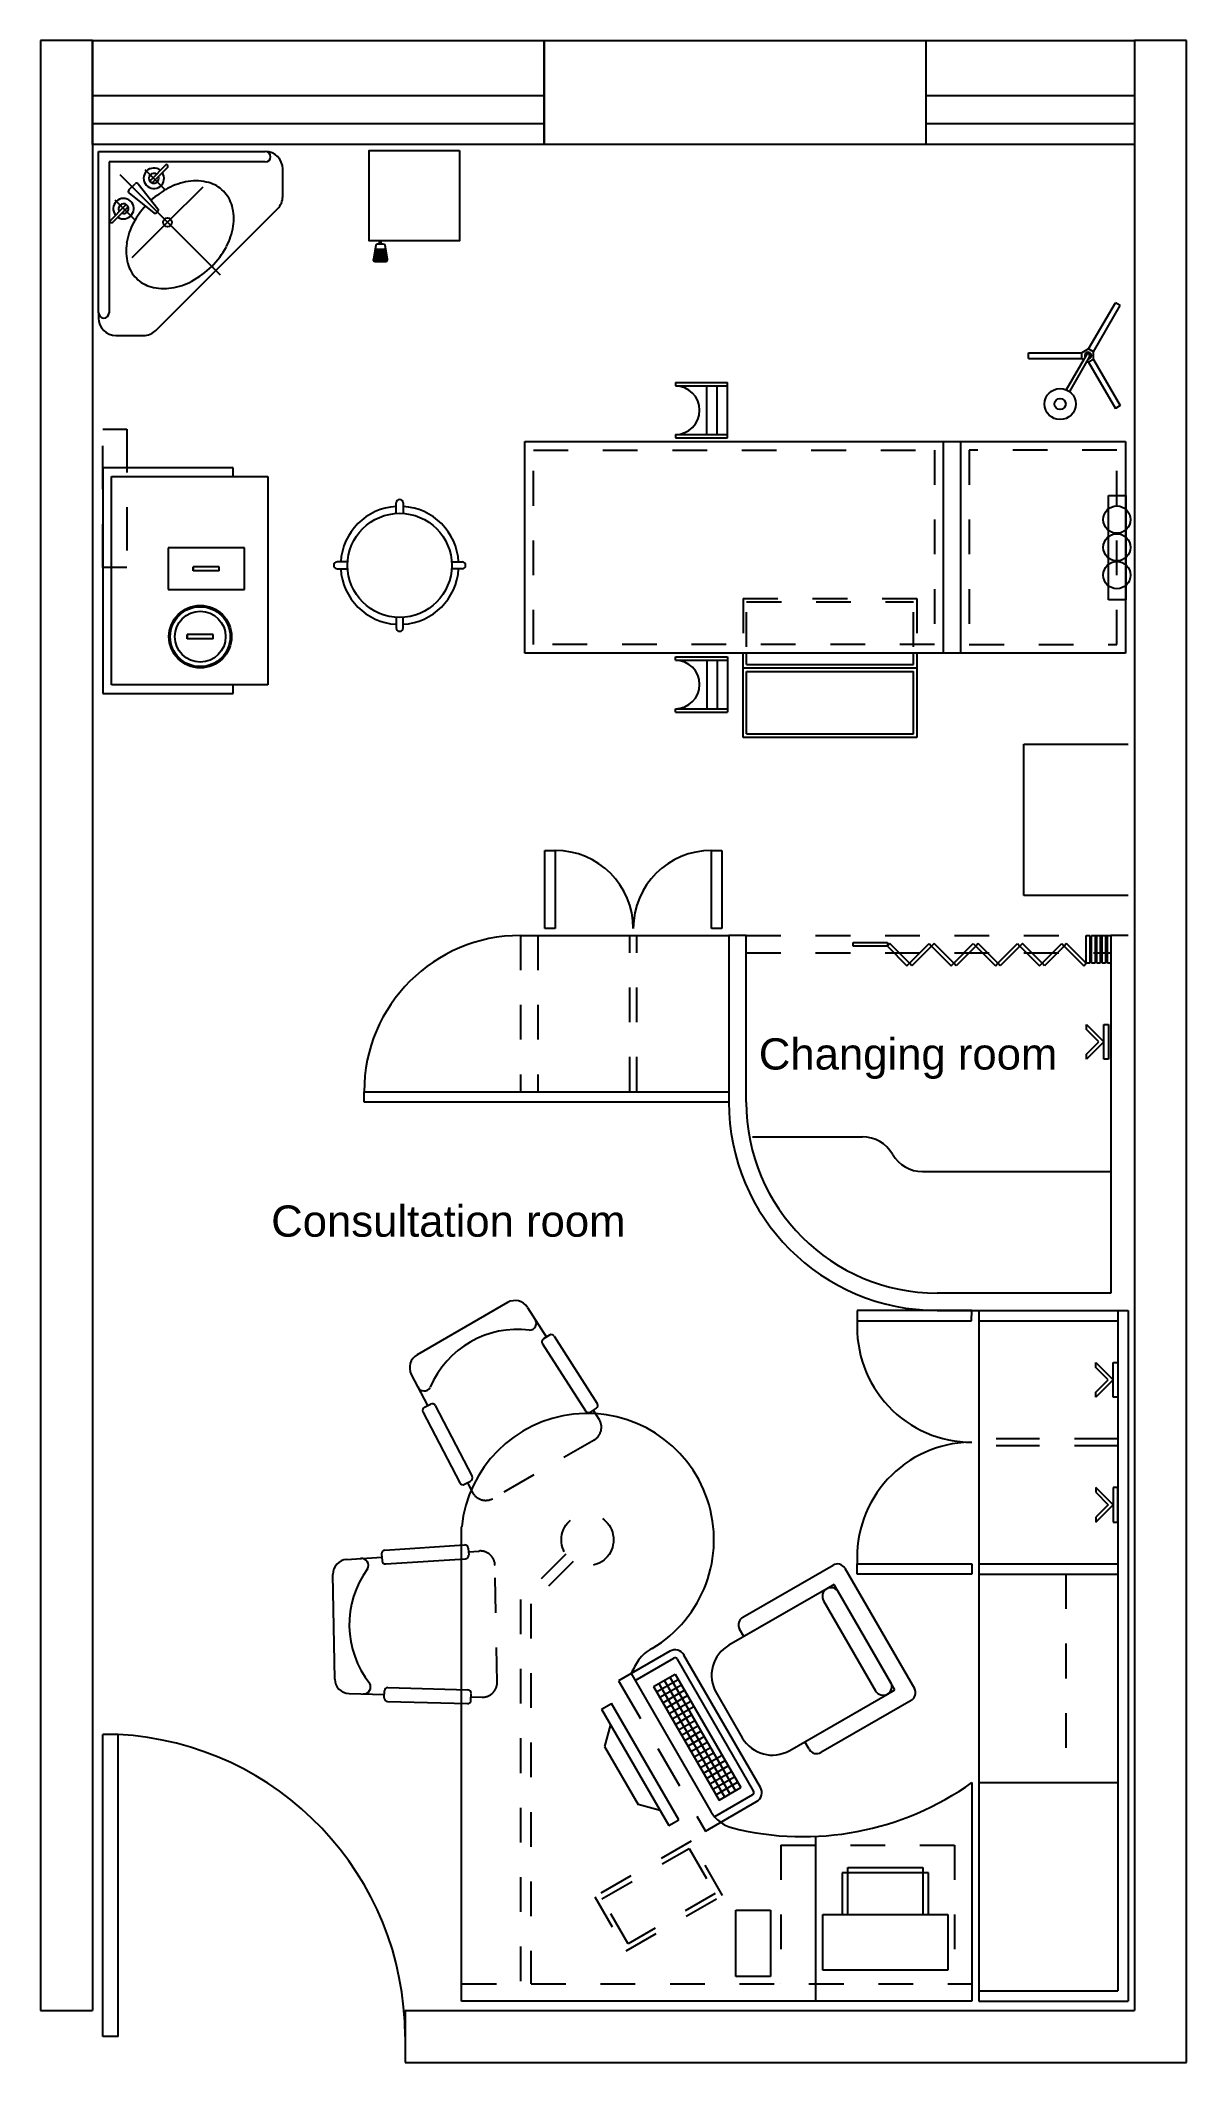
# Model space of a CAD drawing. Header units: millimetres. Extents: x 32104.07 to 32107.37, y 31868.41 to 31874.24.
import ezdxf
from ezdxf.enums import TextEntityAlignment as Align

# ---------------------------------------------------------------- set-up
doc = ezdxf.new("R2010")
doc.units = ezdxf.units.MM
doc.linetypes.add('$RECOVER_931206015150-52', pattern=[0])
doc.linetypes.add('HIDDEN2', pattern=[0.1875, 0.125, -0.0625])
for name, color, linetype in [('A-cadblocksfree.com', 7, 'Continuous'), ('A-Furniture', 7, 'Continuous'), ('TESTI', 253, 'Continuous')]:
    doc.layers.add(name, color=color, linetype=linetype)
doc.styles.get("Standard").update_dxf_attribs({"font": 'arial.ttf'})

msp = doc.modelspace()

# ---------------------------------------------------------------- linework, layer by layer
at = {"layer": 'A-cadblocksfree.com'}
for p, q in [((32104.0657, 31874.2386), (32104.0657, 31868.5636)), ((32104.2157, 31874.2386), (32104.0657, 31874.2386)), ((32104.2157, 31873.9386), (32104.2157, 31874.2386)), ((32104.2157, 31874.2386), (32105.5157, 31874.2386)), ((32104.2157, 31874.2386), (32104.2157, 31868.5636)), ((32105.5157, 31874.2386), (32105.5157, 31873.9386)), ((32107.2157, 31874.2386), (32107.2157, 31868.5636)), ((32107.3657, 31868.4136), (32107.3657, 31874.2386)), ((32105.5157, 31874.0786), (32104.2157, 31874.0786)), ((32105.5157, 31873.9986), (32104.2157, 31873.9986)), ((32105.5157, 31873.9386), (32104.2157, 31873.9386)), ((32104.2457, 31868.4886), (32104.2457, 31869.3586)), ((32104.2892, 31869.3586), (32104.2457, 31869.3586)), ((32104.2892, 31868.4886), (32104.2892, 31869.3586)), ((32104.0657, 31868.5636), (32104.2157, 31868.5636)), ((32105.1157, 31868.5636), (32107.2157, 31868.5636)), ((32105.1157, 31868.5636), (32105.1157, 31868.4136)), ((32104.2892, 31868.4886), (32104.2457, 31868.4886)), ((32105.1157, 31868.4136), (32107.3657, 31868.4136))]:
    msp.add_line(p, q, dxfattribs=at)
at = {"layer": 'A-cadblocksfree.com', "ltscale": 0.06}
for p, q in [((32107.3657, 31874.2386), (32107.2157, 31874.2386)), ((32107.2157, 31874.0786), (32106.6157, 31874.0786)), ((32107.2157, 31873.9986), (32106.6157, 31873.9986))]:
    msp.add_line(p, q, dxfattribs=at)
at = {"layer": 'A-cadblocksfree.com'}
msp.add_lwpolyline([(32106.6157, 31873.9386), (32105.5157, 31873.9386), (32105.5157, 31874.2386), (32106.6157, 31874.2386)], dxfattribs=at)
msp.add_lwpolyline([(32107.2157, 31874.2386), (32107.2157, 31873.9386), (32106.6157, 31873.9386), (32106.6157, 31874.2386)], close=True, dxfattribs=at)
msp.add_arc((32104.2437, 31868.4878), 0.872, 0.05524, 87.00716, dxfattribs=at)
at = {"layer": 'A-Furniture'}
for p, q in [((32104.2332, 31873.4536), (32104.2332, 31873.9186)), ((32104.2332, 31873.9186), (32104.7132, 31873.9186)), ((32104.2632, 31873.8886), (32104.2632, 31873.4536)), ((32104.7132, 31873.8886), (32104.2632, 31873.8886)), ((32104.4291, 31873.8821), (32104.3804, 31873.8335)), ((32104.4308, 31873.8804), (32104.4291, 31873.8821)), ((32104.2939, 31873.8523), (32104.5829, 31873.5633)), ((32104.3205, 31873.8078), (32104.3383, 31873.8257)), ((32104.3473, 31873.8253), (32104.4041, 31873.754)), ((32104.4308, 31873.8718), (32104.3871, 31873.8281)), ((32104.7632, 31873.7893), (32104.7632, 31873.8686)), ((32104.2642, 31873.7172), (32104.3128, 31873.7659)), ((32104.3209, 31873.7989), (32104.3923, 31873.7422)), ((32104.4315, 31873.7147), (32104.5339, 31873.8171)), ((32104.2658, 31873.7155), (32104.2642, 31873.7172)), ((32104.2744, 31873.7155), (32104.3181, 31873.7592)), ((32104.4315, 31873.7147), (32104.3292, 31873.6124)), ((32104.3978, 31873.4032), (32104.7486, 31873.754)), ((32104.4005, 31873.7426), (32104.4037, 31873.7458)), ((32105.0422, 31873.6515), (32105.0422, 31873.6615)), ((32105.2726, 31873.6615), (32105.0442, 31873.6615)), ((32105.0472, 31873.6515), (32105.0472, 31873.6615)), ((32105.0653, 31873.606), (32105.0242, 31873.606)), ((32105.0648, 31873.611), (32105.0247, 31873.611)), ((32105.0638, 31873.616), (32105.0257, 31873.616)), ((32105.0629, 31873.621), (32105.0266, 31873.621)), ((32105.0619, 31873.626), (32105.0276, 31873.626)), ((32105.061, 31873.631), (32105.0285, 31873.631)), ((32105.06, 31873.636), (32105.0295, 31873.636)), ((32107.0839, 31873.3498), (32107.1607, 31873.4828)), ((32107.0978, 31873.3418), (32107.1746, 31873.4748)), ((32107.1746, 31873.4748), (32107.1607, 31873.4828)), ((32104.2332, 31873.4536), (32104.2332, 31873.4386)), ((32104.2832, 31873.3886), (32104.3625, 31873.3886)), ((32106.9111, 31873.3227), (32106.9111, 31873.3387)), ((32106.9111, 31873.3387), (32107.0647, 31873.3387)), ((32106.9111, 31873.3227), (32107.0647, 31873.3227)), ((32107.0777, 31873.3333), (32107.0195, 31873.2324)), ((32107.0866, 31873.3282), (32107.0283, 31873.2273)), ((32107.0839, 31873.3498), (32107.0647, 31873.3387)), ((32107.0647, 31873.3227), (32107.0647, 31873.3387)), ((32107.0647, 31873.3227), (32107.0699, 31873.3197)), ((32107.0788, 31873.3146), (32107.0839, 31873.3116)), ((32107.0978, 31873.3418), (32107.0839, 31873.3498)), ((32107.0978, 31873.3196), (32107.0839, 31873.3116)), ((32107.0839, 31873.3116), (32107.1607, 31873.1786)), ((32107.0978, 31873.3196), (32107.0978, 31873.3418)), ((32107.0978, 31873.3196), (32107.1746, 31873.1866)), ((32105.894, 31873.2534), (32106.044, 31873.2534)), ((32105.894, 31873.2534), (32105.894, 31873.2434)), ((32105.894, 31873.2434), (32106.044, 31873.2434)), ((32105.984, 31873.1034), (32105.984, 31873.2434)), ((32106.014, 31873.1034), (32106.014, 31873.2434)), ((32106.044, 31873.0934), (32106.044, 31873.2534)), ((32107.1746, 31873.1866), (32107.1607, 31873.1786)), ((32105.4602, 31873.0834), (32107.1902, 31873.0834)), ((32105.4602, 31872.4734), (32105.4602, 31873.0834)), ((32105.894, 31873.1034), (32106.044, 31873.1034)), ((32105.894, 31873.1034), (32105.894, 31873.0934)), ((32105.894, 31873.0934), (32106.044, 31873.0934)), ((32106.6652, 31873.0834), (32106.6652, 31872.4746)), ((32106.7152, 31873.0834), (32106.7152, 31872.4746)), ((32107.1902, 31873.0834), (32107.1902, 31872.4734)), ((32104.6207, 31873.007), (32104.2457, 31873.007)), ((32104.2457, 31873.007), (32104.2457, 31872.357)), ((32104.6207, 31872.982), (32104.6207, 31873.007)), ((32104.2707, 31872.382), (32104.2707, 31872.982)), ((32104.2707, 31872.982), (32104.7207, 31872.982)), ((32104.7207, 31872.982), (32104.7207, 31872.382)), ((32105.09, 31872.8762), (32105.09, 31872.9065)), ((32105.11, 31872.9065), (32105.11, 31872.8762)), ((32107.141, 31872.6274), (32107.141, 31872.9274)), ((32107.141, 31872.9274), (32107.191, 31872.9274)), ((32107.191, 31872.9274), (32107.191, 31872.6274)), ((32104.6531, 31872.7766), (32104.4331, 31872.7766)), ((32104.4331, 31872.7766), (32104.4331, 31872.6566)), ((32104.6531, 31872.6566), (32104.6531, 31872.7766)), ((32104.5057, 31872.7103), (32104.5057, 31872.7226)), ((32104.5057, 31872.7226), (32104.5057, 31872.7103)), ((32104.5057, 31872.7103), (32104.5057, 31872.7226)), ((32104.5806, 31872.7226), (32104.5057, 31872.7226)), ((32104.5806, 31872.7103), (32104.5806, 31872.7226)), ((32104.9503, 31872.7365), (32104.92, 31872.7365)), ((32104.92, 31872.7165), (32104.9503, 31872.7165)), ((32105.2497, 31872.7365), (32105.28, 31872.7365)), ((32105.28, 31872.7165), (32105.2497, 31872.7165)), ((32104.4331, 31872.6566), (32104.6531, 31872.6566)), ((32104.5806, 31872.7103), (32104.5057, 31872.7103)), ((32107.191, 31872.6274), (32107.141, 31872.6274)), ((32105.09, 31872.5769), (32105.09, 31872.5465)), ((32105.11, 31872.5465), (32105.11, 31872.5769)), ((32104.4883, 31872.515), (32104.4883, 31872.5273)), ((32104.4883, 31872.5273), (32104.4883, 31872.515)), ((32104.4883, 31872.515), (32104.4883, 31872.5273)), ((32104.5633, 31872.5273), (32104.4883, 31872.5273)), ((32104.5633, 31872.515), (32104.4883, 31872.515)), ((32104.5633, 31872.515), (32104.5633, 31872.5273)), ((32107.1902, 31872.4734), (32105.4602, 31872.4734)), ((32105.894, 31872.4534), (32105.894, 31872.4634)), ((32105.894, 31872.4634), (32106.044, 31872.4634)), ((32105.894, 31872.4534), (32106.044, 31872.4534)), ((32105.984, 31872.4534), (32105.984, 31872.3134)), ((32106.014, 31872.4534), (32106.014, 31872.3134)), ((32106.044, 31872.4634), (32106.044, 31872.3034)), ((32104.7207, 31872.382), (32104.2707, 31872.382)), ((32104.6207, 31872.357), (32104.6207, 31872.382)), ((32104.2457, 31872.357), (32104.6207, 31872.357)), ((32105.894, 31872.3034), (32105.894, 31872.3134)), ((32105.894, 31872.3134), (32106.044, 31872.3134)), ((32105.894, 31872.3034), (32106.044, 31872.3034)), ((32106.8977, 31871.7756), (32106.8977, 31872.2113)), ((32106.8977, 31872.2113), (32107.1977, 31872.2113)), ((32105.5177, 31871.6803), (32105.5177, 31871.9053)), ((32105.5177, 31871.9053), (32105.5477, 31871.9053)), ((32105.5477, 31871.9053), (32105.5477, 31871.6803)), ((32105.9977, 31871.6803), (32105.9977, 31871.9053)), ((32105.9977, 31871.9053), (32106.0277, 31871.9053)), ((32106.0277, 31871.9053), (32106.0277, 31871.6803)), ((32107.1977, 31871.7756), (32106.8977, 31871.7756)), ((32105.5477, 31871.6803), (32105.5177, 31871.6803)), ((32106.0277, 31871.6803), (32105.9977, 31871.6803)), ((32105.4477, 31871.6603), (32106.0477, 31871.6603)), ((32106.0977, 31871.6603), (32106.0477, 31871.6603)), ((32106.0477, 31871.6603), (32106.0477, 31871.1803)), ((32106.0977, 31871.1803), (32106.0977, 31871.6603)), ((32106.4059, 31871.6398), (32106.5043, 31871.6398)), ((32106.4059, 31871.6298), (32106.4059, 31871.6398)), ((32106.5043, 31871.6298), (32106.4059, 31871.6298)), ((32106.5043, 31871.6398), (32106.5043, 31871.6298)), ((32106.5113, 31871.6369), (32106.5043, 31871.6298)), ((32106.5043, 31871.6298), (32106.5608, 31871.5733)), ((32106.5679, 31871.5803), (32106.5113, 31871.6369)), ((32106.5679, 31871.5803), (32106.6245, 31871.6369)), ((32106.6316, 31871.6298), (32106.575, 31871.5733)), ((32106.6245, 31871.6369), (32106.6316, 31871.6298)), ((32106.6386, 31871.6369), (32106.6316, 31871.6298)), ((32106.6316, 31871.6298), (32106.6881, 31871.5733)), ((32106.6952, 31871.5803), (32106.6386, 31871.6369)), ((32106.6952, 31871.5803), (32106.7518, 31871.6369)), ((32106.7588, 31871.6298), (32106.7023, 31871.5733)), ((32106.7518, 31871.6369), (32106.7588, 31871.6298)), ((32106.7659, 31871.6369), (32106.7588, 31871.6298)), ((32106.7588, 31871.6298), (32106.8154, 31871.5733)), ((32106.8225, 31871.5803), (32106.7659, 31871.6369)), ((32106.8225, 31871.5803), (32106.879, 31871.6369)), ((32106.8861, 31871.6298), (32106.8295, 31871.5733)), ((32106.879, 31871.6369), (32106.8861, 31871.6298)), ((32106.8932, 31871.6369), (32106.8861, 31871.6298)), ((32106.8861, 31871.6298), (32106.9427, 31871.5733)), ((32106.9498, 31871.5803), (32106.8932, 31871.6369)), ((32106.9498, 31871.5803), (32107.0063, 31871.6369)), ((32107.0134, 31871.6298), (32106.9568, 31871.5733)), ((32107.0063, 31871.6369), (32107.0134, 31871.6298)), ((32107.0205, 31871.6369), (32107.0134, 31871.6298)), ((32107.0134, 31871.6298), (32107.07, 31871.5733)), ((32107.077, 31871.5803), (32107.0205, 31871.6369)), ((32107.077, 31871.5803), (32107.077, 31871.6603)), ((32107.077, 31871.6603), (32107.087, 31871.6603)), ((32107.087, 31871.6603), (32107.087, 31871.5803)), ((32107.0922, 31871.5803), (32107.0922, 31871.6603)), ((32107.0922, 31871.6603), (32107.1022, 31871.6603)), ((32107.1022, 31871.6603), (32107.1022, 31871.5803)), ((32107.1074, 31871.5803), (32107.1074, 31871.6603)), ((32107.1074, 31871.6603), (32107.1174, 31871.6603)), ((32107.1174, 31871.6603), (32107.1174, 31871.5803)), ((32107.1226, 31871.5803), (32107.1226, 31871.6603)), ((32107.1226, 31871.6603), (32107.1326, 31871.6603)), ((32107.1326, 31871.6603), (32107.1326, 31871.5803)), ((32107.1377, 31871.5803), (32107.1377, 31871.6603)), ((32107.1377, 31871.6603), (32107.1477, 31871.6603)), ((32107.1477, 31871.6603), (32107.1477, 31870.6303)), ((32107.1977, 31871.6603), (32107.1477, 31871.6603)), ((32107.1477, 31871.6603), (32107.1477, 31871.5803)), ((32106.5608, 31871.5733), (32106.5679, 31871.5803)), ((32106.575, 31871.5733), (32106.5679, 31871.5803)), ((32106.6881, 31871.5733), (32106.6952, 31871.5803)), ((32106.7023, 31871.5733), (32106.6952, 31871.5803)), ((32106.8154, 31871.5733), (32106.8225, 31871.5803)), ((32106.8295, 31871.5733), (32106.8225, 31871.5803)), ((32106.9427, 31871.5733), (32106.9498, 31871.5803)), ((32106.9568, 31871.5733), (32106.9498, 31871.5803)), ((32107.07, 31871.5733), (32107.077, 31871.5803)), ((32107.087, 31871.5803), (32107.077, 31871.5803)), ((32107.1022, 31871.5803), (32107.0922, 31871.5803)), ((32107.1174, 31871.5803), (32107.1074, 31871.5803)), ((32107.1326, 31871.5803), (32107.1226, 31871.5803)), ((32107.1477, 31871.5803), (32107.1377, 31871.5803)), ((32107.0776, 31871.3899), (32107.0776, 31871.404)), ((32107.0776, 31871.404), (32107.1276, 31871.3541)), ((32107.1135, 31871.3541), (32107.0776, 31871.3899)), ((32107.1277, 31871.3041), (32107.1276, 31871.4041)), ((32107.1276, 31871.4041), (32107.1412, 31871.4041)), ((32107.1412, 31871.4041), (32107.1412, 31871.3041)), ((32107.0777, 31871.3182), (32107.1135, 31871.3541)), ((32107.1276, 31871.3541), (32107.0777, 31871.304)), ((32107.0777, 31871.304), (32107.0777, 31871.3182)), ((32107.1412, 31871.3041), (32107.1277, 31871.3041)), ((32104.9977, 31871.1803), (32104.9977, 31871.2103)), ((32104.9977, 31871.2103), (32106.0477, 31871.2103)), ((32106.0477, 31871.1803), (32104.9977, 31871.1803)), ((32106.1164, 31871.0803), (32106.4323, 31871.0803)), ((32106.6055, 31870.9803), (32107.1477, 31870.9803)), ((32107.1477, 31870.6303), (32106.6477, 31870.6303)), ((32105.4109, 31870.603), (32105.15, 31870.4523)), ((32105.468, 31870.5891), (32105.5226, 31870.5036)), ((32106.7477, 31870.5803), (32106.4177, 31870.5803)), ((32106.4177, 31870.5803), (32106.4177, 31870.5503)), ((32106.6477, 31870.5803), (32107.1977, 31870.5803)), ((32106.747, 31870.5503), (32106.7477, 31870.5803)), ((32106.7677, 31870.5803), (32106.7677, 31868.5903)), ((32107.1677, 31870.5803), (32107.1677, 31868.6203)), ((32107.1977, 31870.5803), (32107.1977, 31868.5903)), ((32105.5311, 31870.509), (32105.5142, 31870.4982)), ((32105.5449, 31870.506), (32105.6688, 31870.3122)), ((32106.4177, 31870.5503), (32106.747, 31870.5503)), ((32106.7677, 31870.5503), (32107.1677, 31870.5503)), ((32105.5112, 31870.4844), (32105.6351, 31870.2907)), ((32105.1335, 31870.396), (32105.1802, 31870.3059)), ((32107.1041, 31870.4161), (32107.1041, 31870.4302)), ((32107.1041, 31870.4302), (32107.1542, 31870.3803)), ((32107.14, 31870.3803), (32107.1041, 31870.4161)), ((32107.1542, 31870.3303), (32107.1541, 31870.4303)), ((32107.1541, 31870.4303), (32107.1677, 31870.4303)), ((32107.1677, 31870.4303), (32107.1678, 31870.3303)), ((32107.1042, 31870.3444), (32107.14, 31870.3803)), ((32107.1542, 31870.3803), (32107.1042, 31870.3302)), ((32107.1042, 31870.3302), (32107.1042, 31870.3444)), ((32107.1678, 31870.3303), (32107.1542, 31870.3303)), ((32105.1671, 31870.2878), (32105.2729, 31870.0836)), ((32105.1713, 31870.3013), (32105.1891, 31870.3105)), ((32105.2026, 31870.3062), (32105.3084, 31870.102)), ((32105.6658, 31870.2984), (32105.6489, 31870.2876)), ((32105.2864, 31870.0794), (32105.3041, 31870.0886)), ((32107.1542, 31870.0204), (32107.1042, 31870.0704)), ((32107.1042, 31870.0704), (32107.1042, 31870.0563)), ((32107.1042, 31870.0563), (32107.14, 31870.0204)), ((32107.1542, 31870.0704), (32107.1541, 31869.9704)), ((32107.1678, 31870.0703), (32107.1542, 31870.0704)), ((32107.1677, 31869.9703), (32107.1678, 31870.0703)), ((32107.14, 31870.0204), (32107.1041, 31869.9846)), ((32107.1041, 31869.9704), (32107.1542, 31870.0204)), ((32107.1041, 31869.9846), (32107.1041, 31869.9704)), ((32107.1541, 31869.9704), (32107.1677, 31869.9703)), ((32104.9473, 31869.8629), (32105.0485, 31869.8693)), ((32105.0479, 31869.8793), (32105.0492, 31869.8593)), ((32105.0572, 31869.8899), (32105.2868, 31869.9046)), ((32105.0598, 31869.85), (32105.2893, 31869.8646)), ((32105.2974, 31869.8952), (32105.2987, 31869.8753)), ((32104.913, 31869.5184), (32104.9075, 31869.8197)), ((32106.0881, 31869.6966), (32106.3479, 31869.8466)), ((32106.382, 31869.8374), (32106.582, 31869.491)), ((32106.4177, 31869.8503), (32106.7477, 31869.8503)), ((32106.4177, 31869.8203), (32106.4177, 31869.8503)), ((32106.7477, 31869.8203), (32106.4177, 31869.8203)), ((32106.7477, 31869.8503), (32106.7477, 31869.8203)), ((32106.7677, 31869.8503), (32107.1677, 31869.8503)), ((32106.7677, 31869.8203), (32107.1677, 31869.8203)), ((32106.3296, 31869.7783), (32106.0481, 31869.6158)), ((32106.3296, 31869.7783), (32106.0914, 31869.6408)), ((32106.3204, 31869.7441), (32106.4704, 31869.4843)), ((32106.3512, 31869.7908), (32106.3296, 31869.7783)), ((32106.5262, 31869.4877), (32106.3512, 31869.7908)), ((32106.5137, 31869.5093), (32106.3637, 31869.7691)), ((32106.5137, 31869.5093), (32106.3637, 31869.7691)), ((32106.0914, 31869.6408), (32106.0789, 31869.6624)), ((32105.8778, 31869.5984), (32105.7305, 31869.5134)), ((32105.7779, 31869.5143), (32105.8892, 31869.5786)), ((32105.8989, 31869.576), (32106.1189, 31869.1949)), ((32106.1387, 31869.2064), (32105.9187, 31869.5874)), ((32105.7664, 31869.5341), (32105.996, 31869.1365)), ((32105.8308, 31869.4969), (32105.8932, 31869.5329)), ((32105.8398, 31869.4813), (32105.9022, 31869.5173)), ((32105.862, 31869.5149), (32106.051, 31869.1876)), ((32105.8776, 31869.5239), (32106.0666, 31869.1966)), ((32105.8932, 31869.5329), (32106.0822, 31869.2056)), ((32104.9544, 31869.4767), (32105.0558, 31869.474)), ((32105.0555, 31869.464), (32105.056, 31869.484)), ((32105.0652, 31869.4537), (32105.2951, 31869.4475)), ((32105.0663, 31869.4937), (32105.2962, 31869.4875)), ((32105.3054, 31869.4572), (32105.3059, 31869.4772)), ((32105.8308, 31869.4969), (32106.0198, 31869.1696)), ((32105.8464, 31869.5059), (32106.0354, 31869.1786)), ((32105.8488, 31869.4657), (32105.9112, 31869.5017)), ((32105.8578, 31869.4502), (32105.9202, 31869.4862)), ((32105.8668, 31869.4346), (32105.9292, 31869.4706)), ((32105.8758, 31869.419), (32105.9382, 31869.455)), ((32106.0115, 31869.4792), (32106.0865, 31869.3493)), ((32106.2231, 31869.3127), (32106.5046, 31869.4752)), ((32106.2664, 31869.3377), (32106.5046, 31869.4752)), ((32106.5729, 31869.4569), (32106.3131, 31869.3069)), ((32106.5046, 31869.4752), (32106.5262, 31869.4877)), ((32105.6814, 31869.4317), (32105.71, 31869.4482)), ((32105.6814, 31869.4317), (32105.8751, 31869.0961)), ((32105.9037, 31869.1126), (32105.71, 31869.4482)), ((32105.8848, 31869.4034), (32105.9472, 31869.4394)), ((32105.8938, 31869.3878), (32105.9406, 31869.4148)), ((32105.9028, 31869.3722), (32105.9496, 31869.3992)), ((32105.7067, 31869.3879), (32105.69, 31869.3242)), ((32105.9118, 31869.3566), (32105.9586, 31869.3836)), ((32105.9208, 31869.341), (32105.9676, 31869.368)), ((32105.9298, 31869.3254), (32105.9766, 31869.3524)), ((32105.9388, 31869.3099), (32105.9856, 31869.3369)), ((32106.2789, 31869.316), (32106.2664, 31869.3377)), ((32105.69, 31869.3242), (32105.7864, 31869.1574)), ((32105.9478, 31869.2943), (32105.9946, 31869.3213)), ((32105.9568, 31869.2787), (32106.0036, 31869.3057)), ((32105.9658, 31869.2631), (32106.0282, 31869.2991)), ((32105.9748, 31869.2475), (32106.0372, 31869.2835)), ((32105.9838, 31869.2319), (32106.0462, 31869.2679)), ((32105.9928, 31869.2163), (32106.0552, 31869.2523)), ((32106.0018, 31869.2007), (32106.0642, 31869.2367)), ((32106.0108, 31869.1851), (32106.0732, 31869.2211)), ((32106.7477, 31869.2203), (32106.7477, 31868.5903)), ((32106.7677, 31869.2203), (32107.1677, 31869.2203)), ((32105.9805, 31869.0804), (32106.1278, 31869.1654)), ((32106.1163, 31869.1852), (32106.0064, 31869.1218)), ((32106.0198, 31869.1696), (32106.0822, 31869.2056)), ((32105.8498, 31869.14), (32105.7864, 31869.1574)), ((32105.8751, 31869.0961), (32105.9037, 31869.1126)), ((32106.6225, 31868.9599), (32106.3745, 31868.9599)), ((32106.3745, 31868.9599), (32106.3745, 31868.8399)), ((32106.3905, 31868.9759), (32106.6065, 31868.9759)), ((32106.3905, 31868.8399), (32106.3905, 31868.9759)), ((32106.6065, 31868.9759), (32106.6065, 31868.8399)), ((32106.6225, 31868.8399), (32106.6225, 31868.9599)), ((32106.7477, 31868.9781), (32106.7477, 31868.5903)), ((32106.0682, 31868.6617), (32106.0682, 31868.8529)), ((32106.0682, 31868.8529), (32106.1682, 31868.8529)), ((32106.1682, 31868.8529), (32106.1682, 31868.6617)), ((32106.3185, 31868.6799), (32106.3185, 31868.8399)), ((32106.3185, 31868.8399), (32106.6785, 31868.8399)), ((32106.6785, 31868.8399), (32106.6785, 31868.6799)), ((32106.1682, 31868.6617), (32106.0682, 31868.6617)), ((32106.6785, 31868.6799), (32106.3185, 31868.6799)), ((32106.7477, 31868.5903), (32105.2785, 31868.5903)), ((32106.7677, 31868.6203), (32107.1677, 31868.6203)), ((32106.7677, 31868.5903), (32107.1977, 31868.5903))]:
    msp.add_line(p, q, dxfattribs=at)
at = {"layer": 'A-Furniture', "linetype": '$RECOVER_931206015150-52'}
for p, q in [((32104.3664, 31873.8667), (32104.4249, 31873.8081)), ((32104.2795, 31873.7799), (32104.3381, 31873.7213))]:
    msp.add_line(p, q, dxfattribs=at)
at = {"layer": 'A-Furniture', "linetype": 'HIDDEN2'}
for p, q in [((32104.2457, 31872.7206), (32104.2457, 31873.119)), ((32104.2457, 31873.119), (32104.3144, 31873.119)), ((32104.3144, 31873.119), (32104.3144, 31872.7206)), ((32104.3144, 31872.7206), (32104.2457, 31872.7206)), ((32105.6573, 31870.293), (32105.6743, 31870.2665)), ((32107.1677, 31870.2103), (32106.7677, 31870.2103)), ((32107.1677, 31870.1903), (32106.7677, 31870.1903)), ((32105.2953, 31870.084), (32105.3097, 31870.056)), ((32105.298, 31869.8852), (32105.3294, 31869.8872)), ((32105.7305, 31869.5134), (32105.9805, 31869.0804)), ((32105.3057, 31869.4672), (32105.3371, 31869.4663))]:
    msp.add_line(p, q, dxfattribs=at)
at = {"layer": 'A-Furniture', "linetype": 'HIDDEN2', "ltscale": 0.5}
for p, q in [((32105.4852, 31873.0584), (32106.6402, 31873.0584)), ((32105.4852, 31872.4984), (32105.4852, 31873.0584)), ((32106.6402, 31873.0584), (32106.6402, 31872.4984)), ((32107.1652, 31873.0584), (32106.7402, 31873.0584)), ((32106.7402, 31873.0584), (32106.7402, 31872.4984)), ((32107.1652, 31872.4984), (32107.1652, 31873.0584)), ((32106.0891, 31872.631), (32106.5891, 31872.631)), ((32106.0891, 31872.631), (32106.0891, 31872.492)), ((32106.0991, 31872.621), (32106.5791, 31872.621)), ((32106.0991, 31872.4921), (32106.0991, 31872.605)), ((32106.5791, 31872.4921), (32106.5791, 31872.605)), ((32106.5891, 31872.631), (32106.5891, 31872.492)), ((32106.6402, 31872.4984), (32105.4852, 31872.4984)), ((32106.7402, 31872.4984), (32107.1652, 31872.4984)), ((32105.4477, 31871.6603), (32105.4477, 31871.2103)), ((32105.4977, 31871.6603), (32105.4977, 31871.2103)), ((32105.7627, 31871.2103), (32105.7627, 31871.6603)), ((32105.7827, 31871.2103), (32105.7827, 31871.6603)), ((32106.0977, 31871.6603), (32107.1477, 31871.6603)), ((32106.0977, 31871.6103), (32107.1477, 31871.6103)), ((32105.6597, 31870.2068), (32105.3687, 31870.0388)), ((32105.5782, 31869.8782), (32105.4477, 31869.7477)), ((32105.5994, 31869.857), (32105.4777, 31869.7353)), ((32105.3808, 31869.5096), (32105.3746, 31869.8456)), ((32107.0177, 31869.8203), (32107.0177, 31869.2203)), ((32105.4477, 31869.7477), (32105.4477, 31868.6403)), ((32105.4777, 31869.7353), (32105.4777, 31868.6403)), ((32105.9393, 31869.0511), (32105.6621, 31868.8911)), ((32106.0293, 31868.8952), (32105.9393, 31869.0511)), ((32105.6826, 31868.8856), (32105.9338, 31869.0306)), ((32105.9338, 31869.0306), (32106.0088, 31868.9007)), ((32106.1977, 31869.0403), (32106.1977, 31868.6403)), ((32106.1977, 31869.0403), (32106.6977, 31869.0403)), ((32106.6977, 31869.0403), (32106.6977, 31868.6403)), ((32105.6621, 31868.8911), (32105.7521, 31868.7352)), ((32105.7576, 31868.7557), (32105.6826, 31868.8856)), ((32105.7521, 31868.7352), (32106.0293, 31868.8952)), ((32106.0088, 31868.9007), (32105.7576, 31868.7557)), ((32105.2785, 31868.6403), (32106.7477, 31868.6403))]:
    msp.add_line(p, q, dxfattribs=at)
at = {"layer": 'A-Furniture', "linetype": 'Continuous'}
for p, q in [((32106.0891, 31872.231), (32106.0891, 31872.4734)), ((32106.0891, 31872.431), (32106.5891, 31872.431)), ((32106.0991, 31872.441), (32106.0991, 31872.4734)), ((32106.0991, 31872.441), (32106.5791, 31872.441)), ((32106.0991, 31872.421), (32106.5791, 31872.421)), ((32106.0991, 31872.241), (32106.0991, 31872.421)), ((32106.5791, 31872.441), (32106.5791, 31872.4714)), ((32106.5791, 31872.241), (32106.5791, 31872.421)), ((32106.5891, 31872.4714), (32106.5891, 31872.231)), ((32106.5891, 31872.231), (32106.0891, 31872.231)), ((32106.0991, 31872.241), (32106.5791, 31872.241)), ((32106.2977, 31869.0652), (32106.2977, 31868.5903))]:
    msp.add_line(p, q, dxfattribs=at)
at = {"layer": 'A-Furniture'}
msp.add_lwpolyline([(32105.2726, 31873.9215), (32105.2726, 31873.6615), (32105.0126, 31873.6615), (32105.0126, 31873.9215)], close=True, dxfattribs=at)
msp.add_lwpolyline([(32105.0317, 31873.6477), (32105.0242, 31873.6084, 0.487928), (32105.0291, 31873.6022), (32105.0604, 31873.6022, 0.487928), (32105.0653, 31873.6084), (32105.0578, 31873.6477, 0.344151), (32105.0529, 31873.6515), (32105.0366, 31873.6515, 0.344151)], format="xyb", close=True, dxfattribs=at)
for centre, radius in [((32104.4315, 31873.7147), 0.0127), ((32107.0017, 31873.1913), 0.0448), ((32107.0017, 31873.1913), 0.016), ((32107.1653, 31872.8582), 0.0393), ((32105.1, 31872.7265), 0.15), ((32107.1653, 31872.7784), 0.0393), ((32107.1653, 31872.6986), 0.0393), ((32104.5258, 31872.5211), 0.09), ((32104.5258, 31872.5211), 0.0863), ((32104.5258, 31872.5211), 0.0732)]:
    msp.add_circle(centre, radius, dxfattribs=at)
at = {"layer": 'A-Furniture', "linetype": 'HIDDEN2', "ltscale": 0.5}
msp.add_circle((32105.6408, 31869.9195), 0.075, dxfattribs=at)
at = {"layer": 'A-Furniture'}
for centre, radius, start, end in [((32104.4265, 31873.8761), 0.00608, 314.98224, 44.98224), ((32104.7132, 31873.9036), 0.015, 270, 90), ((32104.7132, 31873.8686), 0.05, 0, 90), ((32104.3426, 31873.8214), 0.00608, 39.84951, 135.01776), ((32104.3426, 31873.8214), 0.00608, 39.84951, 135.01776), ((32104.3923, 31873.8415), 0.0295, 50.25448, 33.76167), ((32104.3923, 31873.8415), 0.0143, 55.90126, 21.33355), ((32104.5202, 31873.65), 0.1846, 98.95771, 118.23405), ((32104.5133, 31873.6932), 0.1408, 74.65163, 98.95771), ((32104.5253, 31873.737), 0.0954, 45.01776, 74.65163), ((32104.3048, 31873.754), 0.0295, 236.23833, 219.74552), ((32104.3048, 31873.754), 0.0143, 248.66645, 214.09874), ((32104.3248, 31873.8036), 0.00608, 135.01776, 230.18601), ((32104.5478, 31873.5986), 0.2429, 137.65042, 151.80146), ((32104.5478, 31873.5986), 0.2429, 118.23405, 132.38509), ((32104.5253, 31873.737), 0.0954, 15.38388, 45.01776), ((32104.4816, 31873.725), 0.1408, 351.07781, 15.38388), ((32104.7132, 31873.7893), 0.05, 315, 0), ((32104.2701, 31873.7198), 0.00608, 225.01776, 315.01776), ((32104.4963, 31873.6262), 0.1846, 151.80146, 171.07781), ((32104.3962, 31873.7469), 0.00608, 230.18601, 315.01776), ((32104.3994, 31873.7501), 0.00608, 315.01776, 39.84951), ((32104.4383, 31873.7318), 0.1846, 331.80146, 351.07781), ((32104.4531, 31873.6329), 0.1408, 171.07781, 195.38388), ((32104.3869, 31873.7593), 0.2429, 315.01776, 331.80146), ((32104.4093, 31873.6209), 0.0954, 195.38388, 225.01776), ((32104.3869, 31873.7593), 0.2429, 298.23405, 315.01776), ((32104.4093, 31873.6209), 0.0954, 225.01776, 254.65163), ((32104.4213, 31873.6647), 0.1408, 254.65163, 278.95771), ((32104.4145, 31873.7079), 0.1846, 278.95771, 298.23405), ((32104.2482, 31873.4536), 0.015, 180, 0), ((32104.2832, 31873.4386), 0.05, 180, 270), ((32104.3625, 31873.4386), 0.05, 270, 315), ((32107.0822, 31873.3307), 0.0096, 272.23095, 207.76905), ((32107.0822, 31873.3307), 0.00512, 330, 150), ((32105.8938, 31873.1734), 0.07, 270.16117, 89.83883), ((32105.1, 31872.7265), 0.17, 93.37229, 176.62771), ((32105.1, 31872.9065), 0.01, 0, 180), ((32105.1, 31872.7265), 0.17, 3.37229, 86.62771), ((32104.92, 31872.7265), 0.01, 90, 270), ((32105.1, 31872.7265), 0.17, 183.37229, 266.62771), ((32105.1, 31872.7265), 0.17, 273.37229, 356.62771), ((32105.28, 31872.7265), 0.01, 270, 90), ((32105.1, 31872.5465), 0.01, 180, 0), ((32105.8938, 31872.3834), 0.07, 270.16117, 89.83883), ((32105.5477, 31871.6803), 0.225, 0, 90), ((32105.9977, 31871.6803), 0.225, 90, 180), ((32105.4477, 31871.2103), 0.45, 90, 180), ((32106.6477, 31871.1803), 0.6, 180, 270), ((32106.6477, 31871.1803), 0.55, 180, 270), ((32106.4323, 31870.9803), 0.1, 30, 90), ((32106.6055, 31871.0803), 0.1, 210, 270), ((32105.4322, 31870.5662), 0.0425, 32.60256, 120), ((32105.4389, 31870.2533), 0.2722, 82.67501, 157.21816), ((32105.4736, 31870.5433), 0.02, 270.10967, 35.8735), ((32105.5196, 31870.4898), 0.01, 122.60256, 212.60256), ((32105.5365, 31870.5006), 0.01, 32.60256, 122.60256), ((32106.7481, 31870.5313), 0.3309, 176.69965, 269.93098), ((32105.1713, 31870.4155), 0.0425, 120, 207.39744), ((32105.1704, 31870.3682), 0.02, 204.1265, 329.89033), ((32105.1759, 31870.2924), 0.01, 117.39744, 207.39744), ((32105.1937, 31870.3016), 0.01, 27.39744, 117.39744), ((32105.6408, 31869.9195), 0.3642, 300.70755, 174.07062), ((32105.6435, 31870.296), 0.01, 212.60256, 302.60256), ((32105.6604, 31870.3068), 0.01, 302.60256, 32.60256), ((32106.7484, 31869.8693), 0.3312, 91.28641, 183.2787), ((32105.2995, 31870.0974), 0.01, 297.39744, 27.39744), ((32105.2818, 31870.0882), 0.01, 207.39744, 297.39744), ((25369.4322, 31869.2737), 6735.8463, 359.99418681, 0.00581319), ((32104.95, 31869.8204), 0.0425, 93.65015, 181.04759), ((32104.9901, 31869.8456), 0.02, 331.15725, 96.92108), ((32105.0579, 31869.8799), 0.01, 93.65015, 183.65015), ((32105.0592, 31869.86), 0.01, 183.65015, 273.65015), ((32105.2874, 31869.8946), 0.01, 3.65015, 93.65015), ((32105.2887, 31869.8746), 0.01, 273.65015, 3.65015), ((32105.2271, 31869.6748), 0.2722, 143.82942, 218.37258), ((32106.3604, 31869.8249), 0.025, 30, 120), ((32106.3421, 31869.7566), 0.025, 120, 210), ((32106.3421, 31869.7566), 0.025, 30, 120), ((32106.3421, 31869.7566), 0.025, 30, 120), ((32106.1006, 31869.6749), 0.025, 120, 210), ((32106.0111, 31869.4219), 0.2692, 145.93817, 155.35484), ((32105.8709, 31869.5166), 0.1, 116.20642, 145.93817), ((32105.8928, 31869.5724), 0.03, 30, 120), ((32105.8928, 31869.5724), 0.00708, 30, 120), ((32106.0981, 31869.5292), 0.1, 120, 210), ((32104.9555, 31869.5192), 0.0425, 181.04759, 268.44502), ((32106.4921, 31869.4968), 0.025, 300, 30), ((32106.4921, 31869.4968), 0.025, 300, 30), ((32104.9965, 31869.4956), 0.02, 265.17409, 30.93792), ((32105.0655, 31869.4637), 0.01, 178.44502, 268.44502), ((32105.066, 31869.4837), 0.01, 88.44502, 178.44502), ((32105.2954, 31869.4575), 0.01, 268.44502, 358.44502), ((32105.2959, 31869.4775), 0.01, 358.44502, 88.44502), ((32106.4921, 31869.4968), 0.025, 210, 300), ((32106.5604, 31869.4785), 0.025, 300, 30), ((32106.1731, 31869.3993), 0.1, 210, 300), ((32106.3006, 31869.3285), 0.025, 210, 300), ((32106.2614, 31869.9009), 0.8365, 255.94938, 305.54865), ((32106.1128, 31869.1914), 0.00708, 300, 30), ((32106.1128, 31869.1914), 0.03, 300, 30), ((32106.0826, 31869.1865), 0.1, 210, 255.94938)]:
    msp.add_arc(centre, radius, start, end, dxfattribs=at)
at = {"layer": 'A-Furniture', "linetype": 'HIDDEN2'}
for centre, start, end in [((32105.6385, 31870.2436), 300, 32.60256), ((32105.3475, 31870.0756), 207.39744, 300), ((32105.3321, 31869.8448), 1.04759, 93.65015), ((32105.3383, 31869.5088), 268.44502, 1.04759)]:
    msp.add_arc(centre, 0.0425, start, end, dxfattribs=at)

# ---------------------------------------------------------------- texts
at = {"layer": 'TESTI'}
for s, p in [('Changing room ', (32106.5814, 31871.2741)), ('Consultation room', (32105.2402, 31870.7926))]:
    msp.add_text(s, height=0.09, dxfattribs=at).set_placement(p, align=Align.CENTER)

doc.saveas('drawing.dxf')
